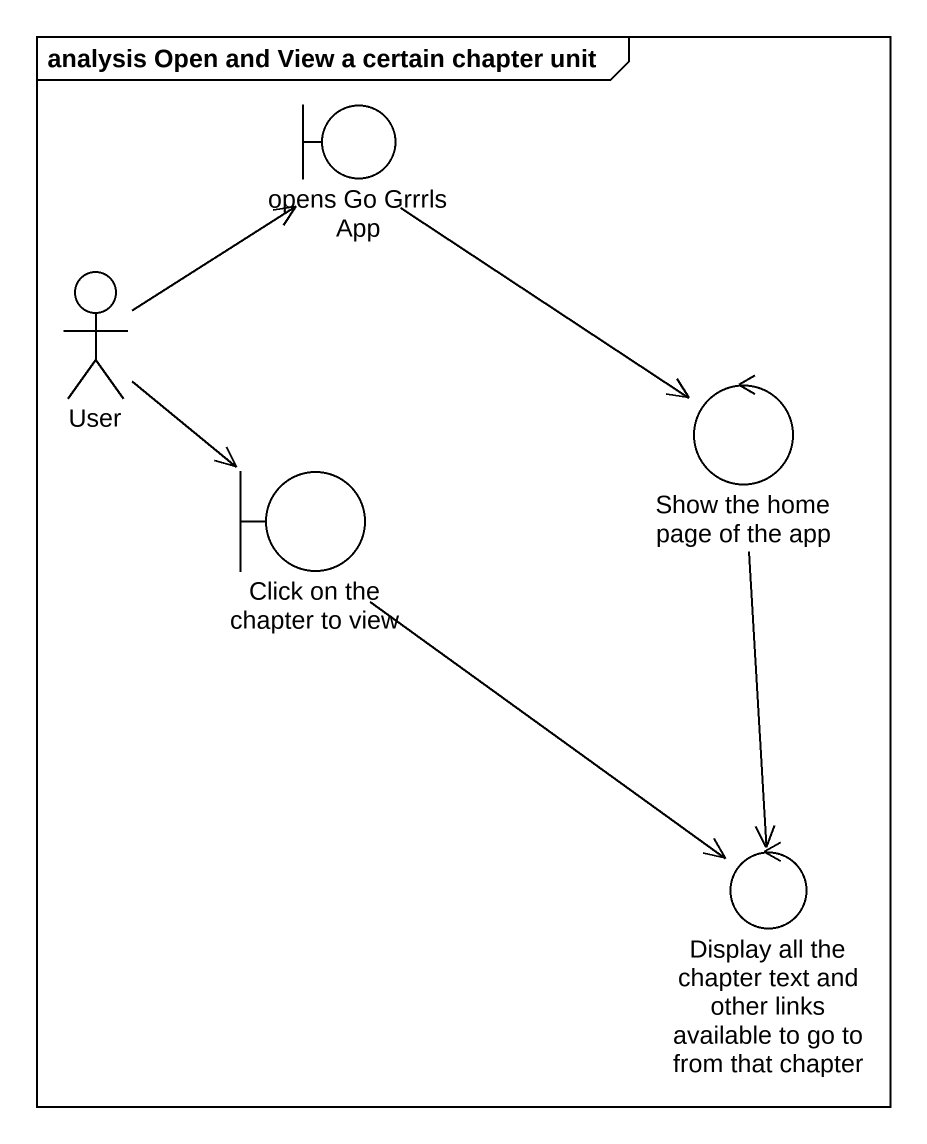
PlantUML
@startuml
mainframe analysis Open and View a certain chapter unit
boundary "opens Go Grrrls App" as opens_Go_Grrrls_App
actor User
control "Show the home page of the app" as Show_the_home_page_of_the
boundary "Click on the chapter to view" as Click_on_the_chapter_to_view
control "Display all the chapter text and other links available to go to from that chapter" as Display_all_the_chapter
opens_Go_Grrrls_App --> Show_the_home_page_of_the
User -up-> opens_Go_Grrrls_App
User --> Click_on_the_chapter_to_view
Show_the_home_page_of_the --> Display_all_the_chapter
Click_on_the_chapter_to_view --> Display_all_the_chapter
@enduml
